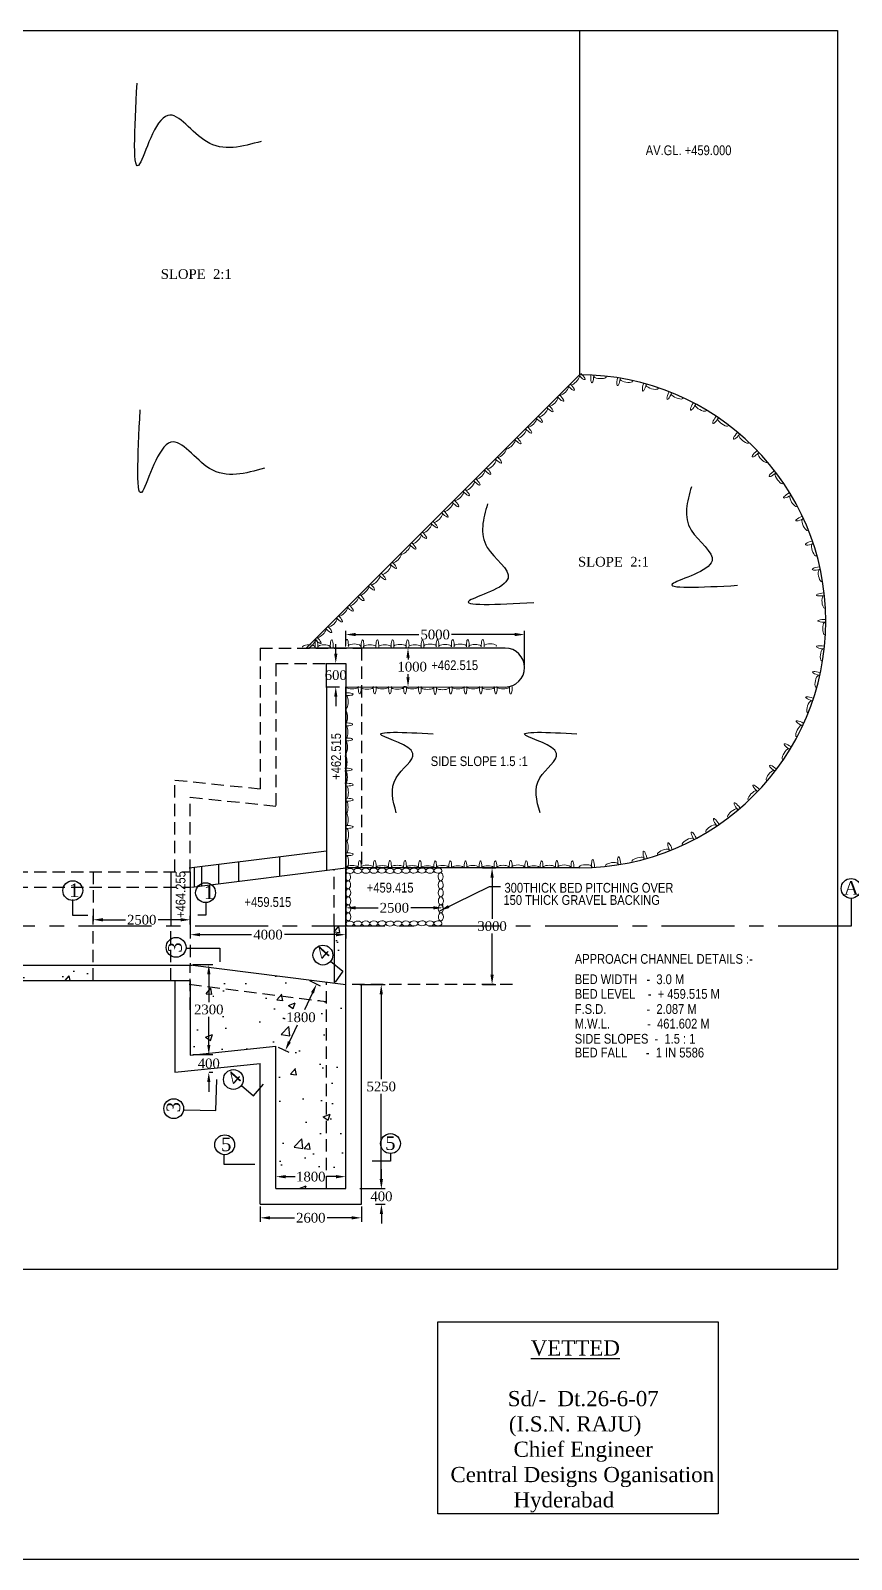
# Model space of a CAD drawing. Header units: millimetres. Extents: x 80 to 7279, y -662 to 1358.
# Drawn here: x 6059.9 to 6271.1, y 767.8 to 1161 of the extents above; entities that cross this region are included whole.
import ezdxf
from ezdxf.enums import TextEntityAlignment as Align

# ---------------------------------------------------------------- set-up
doc = ezdxf.new("R2010")
doc.units = ezdxf.units.MM
doc.linetypes.add('CENTER', pattern=[2, 1.25, -0.25, 0.25, -0.25])
doc.linetypes.add('DASHED', pattern=[19.05, 12.7, -6.35])
doc.layers.add('TEXT_GENERAL', color=4, linetype='Continuous')
doc.styles.add('ARIAL NARROW', font='ARIALN.TTF')
doc.styles.get("Standard").update_dxf_attribs({"font": 'times.ttf', "height": 2.5})
doc.styles.add('TNR_2.5', font='times.ttf', dxfattribs={"height": 2.5})
doc.dimstyles.get("Standard").update_dxf_attribs({"dimtxt": 0.18, "dimasz": 0.18, "dimexe": 0.18, "dimexo": 0.0625, "dimgap": 0.09, "dimtad": 0, "dimtih": 1, "dimtoh": 1, "dimdec": 4, "dimzin": 0, "dimdsep": 46, "dimtxsty": 'Standard', "dimcen": 0.09, "dimadec": 0, "dimazin": 0, "dimtfac": 1, "dimtdec": 4, "dimtofl": 0, "dimtmove": 0, "dimatfit": 3, "dimfxl": 1, "dimtolj": 1, "dimtzin": 0, "dimarcsym": 0})
doc.dimstyles.new('STYLE_ESH', dxfattribs={"dimtxt": 2.5, "dimasz": 2.5, "dimexe": 1, "dimexo": 0.625, "dimtad": 0, "dimtih": 1, "dimtoh": 1, "dimdec": 0, "dimlfac": 100, "dimzin": 9, "dimdsep": 46, "dimtxsty": 'TNR_2.5', "dimcen": 2.5, "dimadec": 0, "dimazin": 2, "dimtfac": 1, "dimtdec": 0, "dimtofl": 0, "dimtmove": 2, "dimatfit": 3, "dimfxl": 1, "dimarcsym": 0})
pattern_1 = [(50, (0, 0), (18.218467, -1.59391), [1.905, -20.955]), (355, (0, 0), (-3.52428, 19.105664), [1.524, -16.764]), (100.451, (1.518, -0.133), (14.69425, 17.51167), [1.619, -17.809]), (46.1842, (0, 5.08), (27.107904, -4.20423), [2.8575, -31.4325]), (96.6356, (2.26, 4.73), (23.74042, 24.74256), [2.4285, -26.7135]), (351.184, (0, 5.08), (23.74046, 24.74251), [2.286, -25.146]), (21, (2.54, 3.81), (15.161488, -10.226552), [1.905, -20.955]), (326, (2.54, 3.81), (6.180203, 18.418797), [1.524, -16.764]), (71.4514, (3.803, 2.958), (21.34165, 8.192286), [1.619, -17.809]), (37.5, (0, 0), (0.30886, 8.455504), [0, -16.5608, 0, -17.018, 0, -16.8275]), (7.5, (0, 0), (6.681966, 10.018057), [0, -9.7028, 0, -16.1798, 0, -6.4135]), (327.5, (-5.664, 0), (13.5590595, -0.5728744), [0, -6.35, 0, -19.812, 0, -26.289]), (317.5, (-8.204, 0), (14.812918, 2.54265), [0, -8.255, 0, -13.1572, 0, -18.669])]

# ---------------------------------------------------------------- blocks, each defined once
blk = doc.blocks.new('*D139')
at = {"color": 0, "lineweight": -2, "transparency": 16777216}
for p, q in [((6076.04, 931.1), (6076.04, 933.32)), ((6078.54, 932.32), (6084.33, 932.32)), ((6098.54, 932.32), (6092.75, 932.32)), ((6101.04, 931.1), (6101.04, 933.32))]:
    blk.add_line(p, q, dxfattribs=at)
at = {"color": 0, "transparency": 16777216}
for points in [[(6078.54, 932.74), (6078.54, 931.9), (6076.04, 932.32)], [(6098.54, 932.74), (6098.54, 931.9), (6101.04, 932.32)]]:
    blk.add_solid(points, dxfattribs=at)
at = {"layer": 'Defpoints', "color": 0, "transparency": 16777216}
for p in [(6101.04, 932.32), (6076.04, 930.47), (6101.04, 930.47)]:
    blk.add_point(p, dxfattribs=at)
at = {"color": 0, "transparency": 16777216, "insert": (6088.54, 932.32), "char_height": 2.5, "attachment_point": 5, "style": 'TNR_2.5'}
blk.add_mtext('2500', dxfattribs=at)
blk = doc.blocks.new('*D140')
at = {"color": 0, "lineweight": -2, "transparency": 16777216}
for p, q in [((6141.04, 936.01), (6141.04, 936.39)), ((6166.04, 936.01), (6166.04, 936.39)), ((6143.54, 935.39), (6149.33, 935.39)), ((6163.54, 935.39), (6157.75, 935.39))]:
    blk.add_line(p, q, dxfattribs=at)
at = {"color": 0, "transparency": 16777216}
for points in [[(6143.54, 935.81), (6143.54, 934.97), (6141.04, 935.39)], [(6163.54, 935.81), (6163.54, 934.97), (6166.04, 935.39)]]:
    blk.add_solid(points, dxfattribs=at)
at = {"layer": 'Defpoints', "color": 0, "transparency": 16777216}
for p in [(6141.04, 935.39), (6166.04, 935.39), (6166.04, 935.39)]:
    blk.add_point(p, dxfattribs=at)
at = {"color": 0, "transparency": 16777216, "insert": (6153.54, 935.39), "char_height": 2.5, "attachment_point": 5, "style": 'TNR_2.5'}
blk.add_mtext('2500', dxfattribs=at)
blk = doc.blocks.new('*D143')
at = {"color": 0, "lineweight": -2, "transparency": 16777216}
for p, q in [((6141.04, 1002.85), (6141.04, 1006.66)), ((6187.03, 997.8), (6187.03, 1006.66)), ((6143.54, 1005.66), (6159.87, 1005.66)), ((6184.53, 1005.66), (6168.2, 1005.66))]:
    blk.add_line(p, q, dxfattribs=at)
at = {"color": 0, "transparency": 16777216}
for points in [[(6143.54, 1006.08), (6143.54, 1005.25), (6141.04, 1005.66)], [(6184.53, 1006.08), (6184.53, 1005.25), (6187.03, 1005.66)]]:
    blk.add_solid(points, dxfattribs=at)
at = {"layer": 'Defpoints', "color": 0, "transparency": 16777216}
for p in [(6187.03, 1005.66), (6141.04, 1002.22), (6187.03, 997.17)]:
    blk.add_point(p, dxfattribs=at)
at = {"color": 0, "transparency": 16777216, "insert": (6164.04, 1005.66), "char_height": 2.5, "attachment_point": 5, "style": 'TNR_2.5'}
blk.add_mtext('5000', dxfattribs=at)
blk = doc.blocks.new('*D142')
at = {"color": 0, "lineweight": -2, "transparency": 16777216}
for p, q in [((6156.44, 1002.2), (6156.05, 1002.2)), ((6157.05, 999.7), (6157.05, 999.29)), ((6157.05, 994.7), (6157.05, 995.49)), ((6156.43, 992.2), (6156.05, 992.2))]:
    blk.add_line(p, q, dxfattribs=at)
at = {"color": 0, "transparency": 16777216}
for points in [[(6156.63, 999.7), (6157.47, 999.7), (6157.05, 1002.2)], [(6156.63, 994.7), (6157.47, 994.7), (6157.05, 992.2)]]:
    blk.add_solid(points, dxfattribs=at)
at = {"layer": 'Defpoints', "color": 0, "transparency": 16777216}
for p in [(6157.06, 1002.2), (6157.05, 992.2), (6157.05, 992.2)]:
    blk.add_point(p, dxfattribs=at)
at = {"color": 0, "transparency": 16777216, "insert": (6158.13, 997.39), "char_height": 2.5, "attachment_point": 5, "style": 'TNR_2.5'}
blk.add_mtext('1000', dxfattribs=at)
blk = doc.blocks.new('*D141')
at = {"color": 0, "lineweight": -2, "transparency": 16777216}
for p, q in [((6138.46, 1000.72), (6138.46, 1003.22)), ((6135.89, 998.22), (6139.46, 998.22)), ((6135.89, 992.22), (6139.46, 992.22)), ((6138.46, 989.72), (6138.46, 987.22))]:
    blk.add_line(p, q, dxfattribs=at)
at = {"color": 0, "transparency": 16777216}
for points in [[(6138.05, 1000.72), (6138.88, 1000.72), (6138.46, 998.22)], [(6138.05, 989.72), (6138.88, 989.72), (6138.46, 992.22)]]:
    blk.add_solid(points, dxfattribs=at)
at = {"layer": 'Defpoints', "color": 0, "transparency": 16777216}
for p in [(6135.26, 998.22), (6138.46, 998.22), (6135.26, 992.22)]:
    blk.add_point(p, dxfattribs=at)
at = {"color": 0, "transparency": 16777216, "insert": (6138.46, 995.22), "char_height": 2.5, "attachment_point": 5, "style": 'TNR_2.5'}
blk.add_mtext('600', dxfattribs=at)
blk = doc.blocks.new('*D159')
at = {"color": 0, "lineweight": -2, "transparency": 16777216}
for p, q in [((6101.66, 920.82), (6106.79, 920.82)), ((6105.79, 918.32), (6105.79, 911.13)), ((6105.79, 900.15), (6105.79, 907.34)), ((6101.66, 897.65), (6106.79, 897.65))]:
    blk.add_line(p, q, dxfattribs=at)
at = {"color": 0, "transparency": 16777216}
for points in [[(6105.38, 918.32), (6106.21, 918.32), (6105.79, 920.82)], [(6105.38, 900.15), (6106.21, 900.15), (6105.79, 897.65)]]:
    blk.add_solid(points, dxfattribs=at)
at = {"layer": 'Defpoints', "color": 0, "transparency": 16777216}
for p in [(6101.04, 920.82), (6101.04, 897.65), (6105.79, 897.65)]:
    blk.add_point(p, dxfattribs=at)
at = {"color": 0, "transparency": 16777216, "insert": (6105.79, 909.24), "char_height": 2.5, "attachment_point": 5, "style": 'TNR_2.5'}
blk.add_mtext('2300', dxfattribs=at)
blk = doc.blocks.new('*D160')
at = {"color": 0, "lineweight": -2, "transparency": 16777216}
for p, q in [((6105.79, 900.15), (6105.79, 902.65)), ((6101.66, 897.65), (6106.79, 897.65)), ((6105.92, 893.09), (6106.79, 893.09)), ((6105.79, 890.59), (6105.79, 888.09))]:
    blk.add_line(p, q, dxfattribs=at)
at = {"color": 0, "transparency": 16777216}
for points in [[(6105.38, 900.15), (6106.21, 900.15), (6105.79, 897.65)], [(6105.38, 890.59), (6106.21, 890.59), (6105.79, 893.09)]]:
    blk.add_solid(points, dxfattribs=at)
at = {"layer": 'Defpoints', "color": 0, "transparency": 16777216}
for p in [(6101.04, 897.65), (6105.3, 893.09), (6105.79, 893.09)]:
    blk.add_point(p, dxfattribs=at)
at = {"color": 0, "transparency": 16777216, "insert": (6105.79, 895.37), "char_height": 2.5, "attachment_point": 5, "style": 'TNR_2.5'}
blk.add_mtext('400', dxfattribs=at)
blk = doc.blocks.new('*D161')
at = {"color": 0, "lineweight": -2, "transparency": 16777216}
for p, q in [((6176.21, 945.68), (6179.68, 945.68)), ((6178.68, 943.18), (6178.68, 932.58)), ((6178.68, 918.18), (6178.68, 928.78)), ((6176.21, 915.68), (6179.68, 915.68))]:
    blk.add_line(p, q, dxfattribs=at)
at = {"color": 0, "transparency": 16777216}
for points in [[(6178.26, 943.18), (6179.1, 943.18), (6178.68, 945.68)], [(6178.26, 918.18), (6179.1, 918.18), (6178.68, 915.68)]]:
    blk.add_solid(points, dxfattribs=at)
at = {"layer": 'Defpoints', "color": 0, "transparency": 16777216}
for p in [(6175.59, 945.68), (6175.59, 915.68), (6178.68, 915.68)]:
    blk.add_point(p, dxfattribs=at)
at = {"color": 0, "transparency": 16777216, "insert": (6178.68, 930.68), "char_height": 2.5, "attachment_point": 5, "style": 'TNR_2.5'}
blk.add_mtext('3000', dxfattribs=at)
blk = doc.blocks.new('*D184')
at = {"color": 0, "lineweight": -2, "transparency": 16777216}
for p, q in [((6123.04, 863.8), (6123.04, 867.26)), ((6125.54, 866.26), (6128, 866.26)), ((6138.54, 866.26), (6136.07, 866.26)), ((6141.04, 863.8), (6141.04, 867.26))]:
    blk.add_line(p, q, dxfattribs=at)
at = {"color": 0, "transparency": 16777216}
for points in [[(6125.54, 866.67), (6125.54, 865.84), (6123.04, 866.26)], [(6138.54, 866.67), (6138.54, 865.84), (6141.04, 866.26)]]:
    blk.add_solid(points, dxfattribs=at)
at = {"layer": 'Defpoints', "color": 0, "transparency": 16777216}
for p in [(6141.04, 866.26), (6123.04, 863.18), (6141.04, 863.18)]:
    blk.add_point(p, dxfattribs=at)
at = {"color": 0, "transparency": 16777216, "insert": (6132.04, 866.26), "char_height": 2.5, "attachment_point": 5, "style": 'TNR_2.5'}
blk.add_mtext('1800', dxfattribs=at)
blk = doc.blocks.new('*D185')
at = {"color": 0, "lineweight": -2, "transparency": 16777216}
for p, q in [((6119.04, 858.55), (6119.04, 854.68)), ((6145.04, 858.56), (6145.04, 854.68)), ((6121.54, 855.68), (6127.83, 855.68)), ((6142.54, 855.68), (6136.25, 855.68))]:
    blk.add_line(p, q, dxfattribs=at)
at = {"color": 0, "transparency": 16777216}
for points in [[(6121.54, 856.09), (6121.54, 855.26), (6119.04, 855.68)], [(6142.54, 856.09), (6142.54, 855.26), (6145.04, 855.68)]]:
    blk.add_solid(points, dxfattribs=at)
at = {"layer": 'Defpoints', "color": 0, "transparency": 16777216}
for p in [(6119.04, 859.18), (6145.04, 859.18), (6145.04, 855.68)]:
    blk.add_point(p, dxfattribs=at)
at = {"color": 0, "transparency": 16777216, "insert": (6132.04, 855.68), "char_height": 2.5, "attachment_point": 5, "style": 'TNR_2.5'}
blk.add_mtext('2600', dxfattribs=at)
blk = doc.blocks.new('*D186')
at = {"color": 0, "lineweight": -2, "transparency": 16777216}
for p, q in [((6101.04, 930.05), (6101.04, 927.49)), ((6103.54, 928.49), (6116.82, 928.49)), ((6138.54, 928.49), (6125.26, 928.49)), ((6141.04, 930.05), (6141.04, 927.49))]:
    blk.add_line(p, q, dxfattribs=at)
at = {"color": 0, "transparency": 16777216}
for points in [[(6103.54, 928.9), (6103.54, 928.07), (6101.04, 928.49)], [(6138.54, 928.9), (6138.54, 928.07), (6141.04, 928.49)]]:
    blk.add_solid(points, dxfattribs=at)
at = {"layer": 'Defpoints', "color": 0, "transparency": 16777216}
for p in [(6101.04, 930.68), (6141.04, 930.68), (6141.04, 928.49)]:
    blk.add_point(p, dxfattribs=at)
at = {"color": 0, "transparency": 16777216, "insert": (6121.04, 928.49), "char_height": 2.5, "attachment_point": 5, "style": 'TNR_2.5'}
blk.add_mtext('4000', dxfattribs=at)
blk = doc.blocks.new('*D187')
at = {"color": 0, "lineweight": -2, "transparency": 16777216}
for p, q in [((6131.67, 916.66), (6134.44, 915.36)), ((6132.47, 913.53), (6130.39, 909.12)), ((6126.53, 900.92), (6128.6, 905.33)), ((6123.6, 899.54), (6126.37, 898.24))]:
    blk.add_line(p, q, dxfattribs=at)
at = {"color": 0, "transparency": 16777216}
for points in [[(6132.09, 913.7), (6132.84, 913.35), (6133.53, 915.79)], [(6126.15, 901.1), (6126.9, 900.75), (6125.46, 898.66)]]:
    blk.add_solid(points, dxfattribs=at)
at = {"layer": 'Defpoints', "color": 0, "transparency": 16777216}
for p in [(6131.11, 916.93), (6133.53, 915.79), (6123.04, 899.8)]:
    blk.add_point(p, dxfattribs=at)
at = {"color": 0, "transparency": 16777216, "insert": (6129.5, 907.23), "char_height": 2.5, "attachment_point": 5, "style": 'TNR_2.5'}
blk.add_mtext('1800', dxfattribs=at)
blk = doc.blocks.new('*D188')
at = {"color": 0, "lineweight": -2, "transparency": 16777216}
for p, q in [((6144.63, 915.68), (6151.16, 915.68)), ((6150.16, 913.18), (6150.16, 891.33)), ((6150.16, 865.68), (6150.16, 887.53)), ((6144.63, 863.18), (6151.16, 863.18))]:
    blk.add_line(p, q, dxfattribs=at)
at = {"color": 0, "transparency": 16777216}
for points in [[(6149.75, 913.18), (6150.58, 913.18), (6150.16, 915.68)], [(6149.75, 865.68), (6150.58, 865.68), (6150.16, 863.18)]]:
    blk.add_solid(points, dxfattribs=at)
at = {"layer": 'Defpoints', "color": 0, "transparency": 16777216}
for p in [(6144, 915.68), (6144, 863.18), (6150.16, 863.18)]:
    blk.add_point(p, dxfattribs=at)
at = {"color": 0, "transparency": 16777216, "insert": (6150.16, 889.43), "char_height": 2.5, "attachment_point": 5, "style": 'TNR_2.5'}
blk.add_mtext('5250', dxfattribs=at)
blk = doc.blocks.new('*D189')
at = {"color": 0, "lineweight": -2, "transparency": 16777216}
for p, q in [((6150.21, 865.68), (6150.21, 868.18)), ((6144.67, 863.18), (6151.21, 863.18)), ((6148.67, 859.18), (6151.21, 859.18)), ((6150.21, 856.68), (6150.21, 854.18))]:
    blk.add_line(p, q, dxfattribs=at)
at = {"color": 0, "transparency": 16777216}
for points in [[(6149.79, 865.68), (6150.62, 865.68), (6150.21, 863.18)], [(6149.79, 856.68), (6150.62, 856.68), (6150.21, 859.18)]]:
    blk.add_solid(points, dxfattribs=at)
at = {"layer": 'Defpoints', "color": 0, "transparency": 16777216}
for p in [(6144.05, 863.18), (6148.05, 859.18), (6150.21, 859.18)]:
    blk.add_point(p, dxfattribs=at)
at = {"color": 0, "transparency": 16777216, "insert": (6150.21, 861.18), "char_height": 2.5, "attachment_point": 5, "style": 'TNR_2.5'}
blk.add_mtext('400', dxfattribs=at)

msp = doc.modelspace()

# ---------------------------------------------------------------- hatches: boundary and pattern name
h = msp.add_hatch()
h.set_pattern_fill('AR-CONC', color=256, scale=0.1, style=0)
h.set_pattern_definition(pattern_1)
h.paths.add_polyline_path([(6136.039, 911.269), (6101.039, 915.679), (6101.039, 897.537), (6123.039, 899.805), (6123.039, 863.179), (6136.039, 863.179)])
h.paths.add_polyline_path([(6136.039, 916.309), (6101.42, 920.67), (6101.039, 920.67), (6101.039, 915.679), (6136.039, 911.269)])
h.paths.add_polyline_path([(6141.039, 915.679), (6136.039, 916.309), (6136.039, 863.179), (6141.039, 863.179)])
h.paths.add_polyline_path([(6101.583, 911.134), (6110.005, 911.134), (6110.005, 907.341), (6101.583, 907.341)], flags=24)
h.paths.add_polyline_path([(6128.005, 868.154), (6136.074, 868.154), (6136.074, 864.361), (6128.005, 864.361)], flags=9)
h.paths.add_polyline_path([(6125.462, 909.122), (6133.531, 909.122), (6133.531, 905.329), (6125.462, 905.329)], flags=24)
h.paths.add_polyline_path([(6116.818, 930.382), (6125.261, 930.382), (6125.261, 926.589), (6116.818, 926.589)], flags=9)
h = msp.add_hatch()
h.set_pattern_fill('AR-CONC', color=256, scale=0.1, style=0)
h.set_pattern_definition(pattern_1)
h.paths.add_polyline_path([(6141.039, 930.679), (6138.039, 930.679), (6138.039, 916.057), (6141.039, 915.679)])
h = msp.add_hatch()
h.set_pattern_fill('AR-CONC', color=256, scale=0.1, style=0)
h.set_pattern_definition(pattern_1)
h.paths.add_polyline_path([(5803.039, 916.67), (6076.039, 916.67), (6076.039, 920.67), (5803.039, 920.67)])

# ---------------------------------------------------------------- linework, layer by layer
for p, q in [((5336.236, 1160.974), (6267.524, 1160.974)), ((6201.139, 1160.974), (6201.139, 1072.473)), ((6267.524, 1160.974), (6267.524, 842.454)), ((6201.139, 1072.473), (6130.839, 1002.173)), ((6201.139, 1072.473), (6201.139, 1072.473)), ((6182.037, 1002.173), (6130.839, 1002.173)), ((6136.039, 992.179), (6136.039, 998.179)), ((6136.039, 998.179), (6141.039, 998.179)), ((6141.039, 998.217), (6141.039, 933.179)), ((6141.039, 998.179), (6141.039, 992.179)), ((6141.039, 998.179), (6141.039, 998.179)), ((6136.039, 992.179), (6136.039, 945.049)), ((6141.039, 992.179), (6182.028, 992.173)), ((6141.039, 945.679), (6141.039, 992.179)), ((6100.727, 945.64), (6136.039, 950.089)), ((6123.981, 948.57), (6123.981, 943.53)), ((6096.039, 944.679), (6096.039, 930.679)), ((6101.039, 944.679), (6101.039, 945.696)), ((6101.039, 944.679), (6101.039, 930.679)), ((6101.352, 940.679), (6141.039, 945.679)), ((6102.044, 945.806), (6102.044, 940.738)), ((6103.929, 946.043), (6103.929, 941.004)), ((6108.327, 946.597), (6108.327, 941.558)), ((6113.445, 947.242), (6113.445, 942.203)), ((6201.139, 945.679), (6141.039, 945.679)), ((6141.039, 945.679), (6141.039, 930.679)), ((6141.039, 863.179), (6141.039, 945.679)), ((6138.039, 930.679), (6138.039, 916.057)), ((6099.922, 925.016), (6108.62, 925.016)), ((6108.62, 925.016), (6108.62, 921.472)), ((5475.039, 920.67), (6101.42, 920.67)), ((6101.039, 920.718), (6141.039, 915.679)), ((6137.144, 921.645), (6140.32, 919.117)), ((5475.039, 916.67), (6101.039, 916.67)), ((6097.039, 916.679), (6097.039, 893.103)), ((6101.039, 916.679), (6101.039, 897.537)), ((6140.32, 919.117), (6138.343, 916.305)), ((6145.039, 859.185), (6145.039, 915.679)), ((6101.039, 897.537), (6123.039, 899.805)), ((6123.039, 863.179), (6123.039, 899.805)), ((6097.039, 893.103), (6119.039, 895.371)), ((6119.039, 859.179), (6119.039, 895.371)), ((6123.039, 863.179), (6141.039, 863.179)), ((6119.039, 859.179), (6145.039, 859.179)), ((5336.236, 842.454), (6267.524, 842.454)), ((6439.508, 767.834), (5276.414, 767.834))]:
    msp.add_line(p, q)
at = {"linetype": 'DASHED', "ltscale": 0.25}
for p, q in [((6119.039, 1002.179), (6145.039, 1002.179)), ((6119.039, 1002.179), (6119.039, 965.987)), ((6145.039, 1002.173), (6145.039, 945.679)), ((6123.039, 998.179), (6136.039, 998.179)), ((6123.039, 998.179), (6123.039, 961.554)), ((6097.039, 968.255), (6119.039, 965.987)), ((6097.039, 944.679), (6097.039, 967.349)), ((6101.039, 944.679), (6101.039, 963.822)), ((6101.039, 963.822), (6123.039, 961.554)), ((5475.039, 944.679), (6101.039, 944.679)), ((6076.039, 944.679), (6076.039, 930.679)), ((6138.039, 930.679), (6138.039, 945.301)), ((5475.039, 940.679), (6101.039, 940.679)), ((6076.039, 916.67), (6076.039, 930.679)), ((6096.039, 916.67), (6096.039, 930.679)), ((6101.039, 930.679), (6101.039, 920.67)), ((6101.039, 909.179), (6101.039, 920.718)), ((6136.039, 863.179), (6136.039, 916.309)), ((6100.727, 915.718), (6136.039, 911.269)), ((6183.952, 915.679), (6141.039, 915.679))]:
    msp.add_line(p, q, dxfattribs=at)
at = {"linetype": 'CENTER', "ltscale": 15}
msp.add_line((6271.045, 930.679), (5808.688, 930.679), dxfattribs=at)
msp.add_lwpolyline([(6164.733, 828.969), (6236.824, 828.969), (6236.824, 779.554), (6164.733, 779.554)], close=True)
for centre in [(6070.799, 939.817), (6104.964, 939.288), (6271.045, 940.379), (6097.381, 925.224), (6135.151, 923.235), (6112.12, 891.244), (6096.77, 883.747), (6109.88, 874.465), (6152.547, 874.772)]:
    msp.add_circle(centre, 2.55)
for centre, radius, start, end in [((6201.139, 1009.076), 63.397, 270, 90), ((6182.033, 997.173), 5, 269.94432, 89.94432)]:
    msp.add_arc(centre, radius, start, end)
at = {"color": 0, "lineweight": 5, "extrusion": (0, 0, -1)}
for centre, major_axis, ratio, start_param, end_param in [((6197.165, 1068.388), (-1.141, -1.133), 0.3287987, 3.0318989, 6.392879), ((6198.775, 1069.573), (1.069, -1.076), 0.2389838, 4.4780473, 8.0883233), ((6199.977, 1071.054), (1.141, 1.133), 0.3287987, -0.2845187, 3.4261114), ((6201.507, 1072.31), (1.069, -1.076), 0.2389838, 4.4780473, 8.0883233), ((6194.413, 1065.572), (-1.141, -1.133), 0.3287987, 3.0318989, 6.392879), ((6196.023, 1066.756), (1.069, -1.076), 0.2389838, 4.4780473, 8.0883233), ((6190.56, 1061.329), (1.069, -1.076), 0.2389838, 4.4780473, 8.0883233), ((6191.762, 1062.81), (1.141, 1.133), 0.3287987, -0.2845187, 3.4261114), ((6193.303, 1064.054), (1.069, -1.076), 0.2389838, 4.4780473, 8.0883233), ((6186.245, 1057.307), (1.141, 1.133), 0.3287987, -0.2845187, 3.4261114), ((6187.776, 1058.563), (1.069, -1.076), 0.2389838, 4.4780473, 8.0883233), ((6188.95, 1060.145), (-1.141, -1.133), 0.3287987, 3.0318989, 6.392879), ((6183.434, 1054.642), (-1.141, -1.133), 0.3287987, 3.0318989, 6.392879), ((6185.044, 1055.826), (1.069, -1.076), 0.2389838, 4.4780473, 8.0883233), ((6178.469, 1049.446), (1.141, 1.133), 0.3287987, -0.2845187, 3.4261114), ((6180.03, 1050.872), (1.069, -1.076), 0.2389838, 4.4780473, 8.0883233), ((6181.14, 1052.389), (-1.141, -1.133), 0.3287987, 3.0318989, 6.392879), ((6175.658, 1046.781), (-1.141, -1.133), 0.3287987, 3.0318989, 6.392879), ((6177.268, 1047.966), (1.069, -1.076), 0.2389838, 4.4780473, 8.0883233), ((6170.142, 1041.278), (-1.141, -1.133), 0.3287987, 3.0318989, 6.392879), ((6171.752, 1042.463), (1.069, -1.076), 0.2389838, 4.4780473, 8.0883233), ((6172.953, 1043.943), (1.141, 1.133), 0.3287987, -0.2845187, 3.4261114), ((6174.484, 1045.2), (1.069, -1.076), 0.2389838, 4.4780473, 8.0883233), ((6167.39, 1038.462), (-1.141, -1.133), 0.3287987, 3.0318989, 6.392879), ((6168.999, 1039.646), (1.069, -1.076), 0.2389838, 4.4780473, 8.0883233), ((6161.927, 1033.035), (-1.141, -1.133), 0.3287987, 3.0318989, 6.392879), ((6163.537, 1034.219), (1.069, -1.076), 0.2389838, 4.4780473, 8.0883233), ((6164.738, 1035.7), (1.141, 1.133), 0.3287987, -0.2845187, 3.4261114), ((6166.279, 1036.944), (1.069, -1.076), 0.2389838, 4.4780473, 8.0883233), ((6159.222, 1030.197), (1.141, 1.133), 0.3287987, -0.2845187, 3.4261114), ((6160.752, 1031.453), (1.069, -1.076), 0.2389838, 4.4780473, 8.0883233), ((6154.116, 1025.279), (-1.141, -1.133), 0.3287987, 3.0318989, 6.392879), ((6156.41, 1027.531), (-1.141, -1.133), 0.3287987, 3.0318989, 6.392879), ((6158.02, 1028.716), (1.069, -1.076), 0.2389838, 4.4780473, 8.0883233), ((6151.446, 1022.336), (1.141, 1.133), 0.3287987, -0.2845187, 3.4261114), ((6153.006, 1023.761), (1.069, -1.076), 0.2389838, 4.4780473, 8.0883233), ((6147.355, 1018.19), (1.069, -1.076), 0.2389838, 4.4780473, 8.0883233), ((6148.634, 1019.671), (-1.141, -1.133), 0.3287987, 3.0318989, 6.392879), ((6150.244, 1020.856), (1.069, -1.076), 0.2389838, 4.4780473, 8.0883233), ((6143.094, 1014.244), (1.141, 1.133), 0.3287987, -0.2845187, 3.4261114), ((6144.635, 1015.488), (1.069, -1.076), 0.2389838, 4.4780473, 8.0883233), ((6145.745, 1017.005), (-1.141, -1.133), 0.3287987, 3.0318989, 6.392879), ((6139.108, 1009.997), (1.069, -1.076), 0.2389838, 4.4780473, 8.0883233), ((6140.282, 1011.578), (-1.141, -1.133), 0.3287987, 3.0318989, 6.392879), ((6141.892, 1012.763), (1.069, -1.076), 0.2389838, 4.4780473, 8.0883233), ((6134.766, 1006.075), (-1.141, -1.133), 0.3287987, 3.0318989, 6.392879), ((6136.376, 1007.26), (1.069, -1.076), 0.2389838, 4.4780473, 8.0883233), ((6137.577, 1008.74), (1.141, 1.133), 0.3287987, -0.2845187, 3.4261114), ((6132.014, 1003.259), (-1.141, -1.133), 0.3287987, 3.0318989, 6.392879), ((6133.624, 1004.443), (1.069, -1.076), 0.2389838, 4.4780473, 8.0883233), ((6142.643, 992.217), (-1.608, 0), 0.3287987, 3.0318989, 6.392879), ((6144.62, 991.923), (0, -1.516), 0.2389838, 4.4780473, 8.0883233), ((6146.516, 992.127), (1.608, 0), 0.3287987, -0.2845187, 3.4261114), ((6148.487, 991.94), (0, -1.516), 0.2389838, 4.4780473, 8.0883233), ((6150.435, 992.234), (-1.608, 0), 0.3287987, 3.0318989, 6.392879), ((6152.412, 991.94), (0, -1.516), 0.2389838, 4.4780473, 8.0883233), ((6154.308, 992.143), (1.608, 0), 0.3287987, -0.2845187, 3.4261114), ((6156.278, 991.94), (0, -1.516), 0.2389838, 4.4780473, 8.0883233), ((6158.135, 992.234), (-1.608, 0), 0.3287987, 3.0318989, 6.392879), ((6160.112, 991.94), (0, -1.516), 0.2389838, 4.4780473, 8.0883233), ((6162.064, 992.089), (-1.608, 0), 0.3287987, 3.0318989, 6.392879), ((6164.041, 991.795), (0, -1.516), 0.2389838, 4.4780473, 8.0883233), ((6165.936, 991.998), (1.608, 0), 0.3287987, -0.2845187, 3.4261114), ((6168.048, 991.909), (0, -1.516), 0.2389838, 4.4780473, 8.0883233), ((6169.905, 992.204), (-1.608, 0), 0.3287987, 3.0318989, 6.392879), ((6171.853, 991.909), (0, -1.516), 0.2389838, 4.4780473, 8.0883233), ((6173.801, 992.204), (-1.608, 0), 0.3287987, 3.0318989, 6.392879), ((6175.778, 991.909), (0, -1.516), 0.2389838, 4.4780473, 8.0883233), ((6177.673, 992.113), (1.608, 0), 0.3287987, -0.2845187, 3.4261114), ((6179.644, 991.909), (0, -1.516), 0.2389838, 4.4780473, 8.0883233), ((6181.501, 992.204), (-1.608, 0), 0.3287987, 3.0318989, 6.392879), ((6183.478, 991.909), (0, -1.516), 0.2389838, 4.4780473, 8.0883233), ((6141.422, 990.319), (1.516, 0), 0.2389838, 4.4780473, 8.0883233), ((6141.128, 988.342), (0, -1.608), 0.3287987, 3.0318989, 6.392879), ((6140.983, 984.414), (0, -1.608), 0.3287987, 3.0318989, 6.392879), ((6141.277, 982.557), (1.516, 0), 0.2389838, 4.4780473, 8.0883233), ((6141.073, 980.587), (0, 1.608), 0.3287987, -0.2845187, 3.4261114), ((6141.277, 978.691), (1.516, 0), 0.2389838, 4.4780473, 8.0883233), ((6140.983, 976.74), (0, -1.608), 0.3287987, 3.0318989, 6.392879), ((6140.838, 972.812), (0, -1.608), 0.3287987, 3.0318989, 6.392879), ((6141.132, 970.954), (1.516, 0), 0.2389838, 4.4780473, 8.0883233), ((6140.928, 968.984), (0, 1.608), 0.3287987, -0.2845187, 3.4261114), ((6141.391, 967.059), (1.516, 0), 0.2389838, 4.4780473, 8.0883233), ((6141.188, 965.089), (0, 1.608), 0.3287987, -0.2845187, 3.4261114), ((6141.391, 963.193), (1.516, 0), 0.2389838, 4.4780473, 8.0883233), ((6141.097, 961.242), (0, -1.608), 0.3287987, 3.0318989, 6.392879), ((6141.127, 958.038), (0, -1.608), 0.3287987, 3.0318989, 6.392879), ((6141.421, 956.181), (1.516, 0), 0.2389838, 4.4780473, 8.0883233), ((6141.217, 954.211), (0, 1.608), 0.3287987, -0.2845187, 3.4261114), ((6141.121, 951.022), (0, -1.608), 0.3287987, 3.0318989, 6.392879), ((6141.415, 949.165), (1.516, 0), 0.2389838, 4.4780473, 8.0883233), ((6141.211, 947.194), (0, 1.608), 0.3287987, -0.2845187, 3.4261114)]:
    msp.add_ellipse(centre, major_axis=major_axis, ratio=ratio, start_param=start_param, end_param=end_param, dxfattribs=at)
at = {"color": 0, "lineweight": 5}
for centre, major_axis, ratio, start_param, end_param in [((6204.453, 1071.895), (-0.099, -1.513), 0.2389838, 4.4780473, 8.0883233), ((6206.44, 1072.001), (-1.605, 0.105), 0.3287987, -0.2845187, 3.4261114), ((6211.225, 1071.168), (-0.262, -1.493), 0.2389838, 4.4780473, 8.0883233), ((6213.213, 1071.059), (-1.584, 0.278), 0.3287987, -0.2845187, 3.4261114), ((6217.88, 1069.714), (-0.422, -1.456), 0.2389838, 4.4780473, 8.0883233), ((6219.843, 1069.39), (-1.544, 0.448), 0.3287987, -0.2845187, 3.4261114), ((6224.338, 1067.548), (-0.577, -1.402), 0.2389838, 4.4780473, 8.0883233), ((6226.255, 1067.014), (-1.487, 0.612), 0.3287987, -0.2845187, 3.4261114), ((6230.523, 1064.698), (-0.725, -1.331), 0.2389838, 4.4780473, 8.0883233), ((6232.372, 1063.959), (-1.412, 0.769), 0.3287987, -0.2845187, 3.4261114), ((6236.365, 1061.194), (-0.865, -1.245), 0.2389838, 4.4780473, 8.0883233), ((6238.123, 1060.261), (-1.321, 0.917), 0.3287987, -0.2845187, 3.4261114), ((6241.793, 1057.08), (-0.995, -1.144), 0.2389838, 4.4780473, 8.0883233), ((6243.44, 1055.962), (-1.214, 1.055), 0.3287987, -0.2845187, 3.4261114), ((6246.745, 1052.404), (-1.113, -1.03), 0.2389838, 4.4780473, 8.0883233), ((6248.261, 1051.114), (-1.092, 1.18), 0.3287987, -0.2845187, 3.4261114), ((6251.162, 1047.219), (-1.217, -0.904), 0.2389838, 4.4780473, 8.0883233), ((6252.53, 1045.772), (-0.958, 1.291), 0.3287987, -0.2845187, 3.4261114), ((6254.993, 1041.587), (-1.308, -0.767), 0.2389838, 4.4780473, 8.0883233), ((6256.196, 1040.001), (-0.813, 1.387), 0.3287987, -0.2845187, 3.4261114), ((6258.192, 1035.573), (-1.383, -0.621), 0.2389838, 4.4780473, 8.0883233), ((6259.217, 1033.867), (-0.659, 1.467), 0.3287987, -0.2845187, 3.4261114), ((6260.723, 1029.25), (-1.442, -0.468), 0.2389838, 4.4780473, 8.0883233), ((6261.557, 1027.442), (-0.496, 1.53), 0.3287987, -0.2845187, 3.4261114), ((6262.555, 1022.689), (-1.484, -0.309), 0.2389838, 4.4780473, 8.0883233), ((6263.189, 1020.802), (-0.328, 1.574), 0.3287987, -0.2845187, 3.4261114), ((6263.667, 1015.969), (-1.509, -0.147), 0.2389838, 4.4780473, 8.0883233), ((6264.093, 1014.025), (-0.156, 1.6), 0.3287987, -0.2845187, 3.4261114), ((6264.045, 1009.168), (-1.516, 0.017), 0.2389838, 4.4780473, 8.0883233), ((6264.259, 1007.189), (0.018, 1.608), 0.3287987, -0.2845187, 3.4261114), ((6131.511, 1002.476), (-1.608, 0), 0.3287987, 3.0318989, 6.392879), ((6133.488, 1002.77), (0, 1.516), 0.2389838, 4.4780473, 8.0883233), ((6135.438, 1002.476), (-1.608, 0), 0.3287987, 3.0318989, 6.392879), ((6137.415, 1002.77), (0, 1.516), 0.2389838, 4.4780473, 8.0883233), ((6141.344, 1002.915), (0, 1.516), 0.2389838, 4.4780473, 8.0883233), ((6143.239, 1002.711), (1.608, 0), 0.3287987, -0.2845187, 3.4261114), ((6145.351, 1002.8), (0, 1.516), 0.2389838, 4.4780473, 8.0883233), ((6147.208, 1002.506), (-1.608, 0), 0.3287987, 3.0318989, 6.392879), ((6149.156, 1002.8), (0, 1.516), 0.2389838, 4.4780473, 8.0883233), ((6151.104, 1002.506), (-1.608, 0), 0.3287987, 3.0318989, 6.392879), ((6153.081, 1002.8), (0, 1.516), 0.2389838, 4.4780473, 8.0883233), ((6154.976, 1002.596), (1.608, 0), 0.3287987, -0.2845187, 3.4261114), ((6156.947, 1002.8), (0, 1.516), 0.2389838, 4.4780473, 8.0883233), ((6158.804, 1002.506), (-1.608, 0), 0.3287987, 3.0318989, 6.392879), ((6160.781, 1002.8), (0, 1.516), 0.2389838, 4.4780473, 8.0883233), ((6162.739, 1002.666), (1.608, 0), 0.3287987, -0.2845187, 3.4261114), ((6164.634, 1002.87), (0, 1.516), 0.2389838, 4.4780473, 8.0883233), ((6166.582, 1002.576), (-1.608, 0), 0.3287987, 3.0318989, 6.392879), ((6168.559, 1002.87), (0, 1.516), 0.2389838, 4.4780473, 8.0883233), ((6170.455, 1002.666), (1.608, 0), 0.3287987, -0.2845187, 3.4261114), ((6172.425, 1002.87), (0, 1.516), 0.2389838, 4.4780473, 8.0883233), ((6174.283, 1002.576), (-1.608, 0), 0.3287987, 3.0318989, 6.392879), ((6176.26, 1002.87), (0, 1.516), 0.2389838, 4.4780473, 8.0883233), ((6178.217, 1002.736), (1.608, 0), 0.3287987, -0.2845187, 3.4261114), ((6263.686, 1002.367), (-1.505, 0.181), 0.2389838, 4.4780473, 8.0883233), ((6263.685, 1000.376), (0.192, 1.597), 0.3287987, -0.2845187, 3.4261114), ((6262.594, 995.643), (-1.477, 0.343), 0.2389838, 4.4780473, 8.0883233), ((6262.377, 993.665), (0.364, 1.566), 0.3287987, -0.2845187, 3.4261114), ((6260.782, 989.078), (-1.431, 0.5), 0.2389838, 4.4780473, 8.0883233), ((6260.352, 987.134), (0.531, 1.518), 0.3287987, -0.2845187, 3.4261114), ((6258.27, 982.746), (-1.369, 0.652), 0.2389838, 4.4780473, 8.0883233), ((6257.633, 980.861), (0.692, 1.452), 0.3287987, -0.2845187, 3.4261114), ((6254.251, 974.918), (0.845, 1.368), 0.3287987, -0.2845187, 3.4261114), ((6255.088, 976.724), (-1.29, 0.796), 0.2389838, 4.4780473, 8.0883233), ((6251.274, 971.081), (-1.197, 0.931), 0.2389838, 4.4780473, 8.0883233), ((6250.246, 969.376), (0.988, 1.269), 0.3287987, -0.2845187, 3.4261114), ((6245.666, 964.299), (1.119, 1.155), 0.3287987, -0.2845187, 3.4261114), ((6246.872, 965.883), (-1.089, 1.055), 0.2389838, 4.4780473, 8.0883233), ((6240.564, 959.748), (1.237, 1.027), 0.3287987, -0.2845187, 3.4261114), ((6241.934, 961.191), (-0.968, 1.167), 0.2389838, 4.4780473, 8.0883233), ((6235, 955.774), (1.341, 0.887), 0.3287987, -0.2845187, 3.4261114), ((6236.518, 957.061), (-0.837, 1.265), 0.2389838, 4.4780473, 8.0883233), ((6224.509, 950.672), (-0.545, 1.415), 0.2389838, 4.4780473, 8.0883233), ((6229.038, 952.426), (1.429, 0.737), 0.3287987, -0.2845187, 3.4261114), ((6230.687, 953.541), (-0.695, 1.348), 0.2389838, 4.4780473, 8.0883233), ((6144.615, 946.031), (0, 1.516), 0.2389838, 4.4780473, 8.0883233), ((6148.482, 946.015), (0, 1.516), 0.2389838, 4.4780473, 8.0883233), ((6152.407, 946.015), (0, 1.516), 0.2389838, 4.4780473, 8.0883233), ((6156.273, 946.015), (0, 1.516), 0.2389838, 4.4780473, 8.0883233), ((6160.107, 946.015), (0, 1.516), 0.2389838, 4.4780473, 8.0883233), ((6164.044, 945.956), (0, 1.516), 0.2389838, 4.4780473, 8.0883233), ((6167.911, 945.94), (0, 1.516), 0.2389838, 4.4780473, 8.0883233), ((6171.836, 945.94), (0, 1.516), 0.2389838, 4.4780473, 8.0883233), ((6175.702, 945.94), (0, 1.516), 0.2389838, 4.4780473, 8.0883233), ((6179.536, 945.94), (0, 1.516), 0.2389838, 4.4780473, 8.0883233), ((6183.465, 946.085), (0, 1.516), 0.2389838, 4.4780473, 8.0883233), ((6187.472, 945.97), (0, 1.516), 0.2389838, 4.4780473, 8.0883233), ((6191.41, 945.94), (0, 1.516), 0.2389838, 4.4780473, 8.0883233), ((6195.338, 946.085), (0, 1.516), 0.2389838, 4.4780473, 8.0883233), ((6199.345, 945.97), (0, 1.516), 0.2389838, 4.4780473, 8.0883233), ((6204.637, 946.267), (-0.065, 1.515), 0.2389838, 4.4780473, 8.0883233), ((6211.407, 947.014), (-0.228, 1.499), 0.2389838, 4.4780473, 8.0883233), ((6216.208, 947.753), (1.554, 0.413), 0.3287987, -0.2845187, 3.4261114), ((6218.057, 948.488), (-0.389, 1.466), 0.2389838, 4.4780473, 8.0883233), ((6222.75, 949.741), (1.5, 0.578), 0.3287987, -0.2845187, 3.4261114), ((6142.638, 945.737), (-1.608, 0), 0.3287987, 3.0318989, 6.392879), ((6146.51, 945.827), (1.608, 0), 0.3287987, -0.2845187, 3.4261114), ((6150.43, 945.721), (-1.608, 0), 0.3287987, 3.0318989, 6.392879), ((6154.302, 945.811), (1.608, 0), 0.3287987, -0.2845187, 3.4261114), ((6158.13, 945.721), (-1.608, 0), 0.3287987, 3.0318989, 6.392879), ((6162.067, 945.662), (-1.608, 0), 0.3287987, 3.0318989, 6.392879), ((6165.94, 945.753), (1.608, 0), 0.3287987, -0.2845187, 3.4261114), ((6169.859, 945.646), (-1.608, 0), 0.3287987, 3.0318989, 6.392879), ((6173.732, 945.736), (1.608, 0), 0.3287987, -0.2845187, 3.4261114), ((6177.56, 945.646), (-1.608, 0), 0.3287987, 3.0318989, 6.392879), ((6181.488, 945.791), (-1.608, 0), 0.3287987, 3.0318989, 6.392879), ((6185.361, 945.881), (1.608, 0), 0.3287987, -0.2845187, 3.4261114), ((6189.433, 945.646), (-1.608, 0), 0.3287987, 3.0318989, 6.392879), ((6193.361, 945.791), (-1.608, 0), 0.3287987, 3.0318989, 6.392879), ((6197.234, 945.881), (1.608, 0), 0.3287987, -0.2845187, 3.4261114), ((6202.673, 945.947), (1.607, 0.069), 0.3287987, -0.2845187, 3.4261114), ((6209.489, 946.483), (1.59, 0.242), 0.3287987, -0.2845187, 3.4261114)]:
    msp.add_ellipse(centre, major_axis=major_axis, ratio=ratio, start_param=start_param, end_param=end_param, dxfattribs=at)
for points in [[(6119.278, 1132.491), (6105.199, 1132.412), (6095.246, 1139.177), (6088.003, 1126.699), (6087.323, 1147.465)], [(6120.097, 1048.438), (6106.017, 1048.359), (6096.065, 1055.124), (6088.821, 1042.646), (6088.141, 1063.412)], [(6229.955, 1043.682), (6229.892, 1032.507), (6235.261, 1024.609), (6225.358, 1018.86), (6241.839, 1018.32)], [(6177.499, 1039.262), (6177.436, 1028.088), (6182.805, 1020.189), (6172.902, 1014.441), (6189.383, 1013.901)], [(6154.023, 959.855), (6153.973, 968.795), (6158.268, 975.114), (6150.346, 979.713), (6163.53, 980.145)], [(6191.015, 959.855), (6190.965, 968.795), (6195.26, 975.114), (6187.338, 979.713), (6200.523, 980.145)]]:
    msp.add_spline(points, degree=3)
at = {"layer": 'TEXT_GENERAL', "color": 0, "lineweight": 5, "extrusion": (0, 0, -1)}
for centre, major_axis in [((6141.617, 943.37), (0.012, -1.031)), ((6142.071, 944.866), (1.031, 0.012)), ((6144.133, 944.887), (1.031, 0.012)), ((6146.195, 944.91), (1.031, 0.012)), ((6148.258, 944.93), (1.031, 0.012)), ((6150.32, 944.954), (1.031, 0.012)), ((6152.383, 944.867), (1.031, 0.012)), ((6154.445, 944.891), (1.031, 0.012)), ((6156.507, 944.913), (1.031, 0.012)), ((6158.57, 944.934), (1.031, 0.012)), ((6160.632, 944.954), (1.031, 0.012)), ((6162.695, 944.93), (1.031, 0.012)), ((6164.757, 944.954), (1.031, 0.012)), ((6165.438, 943.37), (0.012, -1.031)), ((6141.639, 941.307), (0.012, -1.031)), ((6141.66, 939.245), (0.012, -1.031)), ((6165.46, 941.307), (0.012, -1.031)), ((6165.481, 939.245), (0.012, -1.031)), ((6141.657, 935.12), (0.012, -1.031)), ((6141.68, 937.182), (0.012, -1.031)), ((6165.478, 935.12), (0.012, -1.031)), ((6165.501, 937.182), (0.012, -1.031)), ((6141.68, 933.058), (0.012, -1.031)), ((6142.071, 931.32), (1.031, 0.012)), ((6144.133, 931.341), (1.031, 0.012)), ((6146.195, 931.365), (1.031, 0.012)), ((6148.258, 931.385), (1.031, 0.012)), ((6150.32, 931.409), (1.031, 0.012)), ((6152.383, 931.322), (1.031, 0.012)), ((6154.445, 931.345), (1.031, 0.012)), ((6156.507, 931.367), (1.031, 0.012)), ((6158.57, 931.388), (1.031, 0.012)), ((6160.632, 931.409), (1.031, 0.012)), ((6162.695, 931.385), (1.031, 0.012)), ((6164.757, 931.409), (1.031, 0.012)), ((6165.501, 933.058), (0.012, -1.031))]:
    msp.add_ellipse(centre, major_axis=major_axis, ratio=0.6217282, dxfattribs=at)

# ---------------------------------------------------------------- texts
for s, insert, char_height, width, attachment_point in [('SLOPE  2:1', (6111.693, 1099.618), 2.5, 25, 3), ('SLOPE  2:1', (6200.785, 1025.64), 2.5, 25, 1), ('1', (6069.877, 941.671), 3.5, 4.365, 1), ('1', (6104.528, 941.141), 3.5, 4.365, 1), ('A', (6269.18, 942.232), 3.5, 4.365, 1), ('5', (6108.958, 876.318), 3.5, 4.365, 1), ('5', (6151.182, 876.625), 3.5, 4.365, 1), ('                              {\\LVETTED\\P}\\P                          Sd/-  Dt.26-6-07\\P^I^I     (I.S.N. RAJU)\\P                           Chief Engineer\\P                Central Designs Oganisation\\P                           Hyderabad', (6144.372, 824.171), 3.90625, 265.625, 1)]:
    msp.add_mtext(s, dxfattribs=dict(insert=insert, char_height=char_height, width=width, attachment_point=attachment_point))
at = {"char_height": 3.5, "width": 4.365, "attachment_point": 1}
for s, insert, rotation in [('3', (6095.314, 923.936), 88.43004), ('4', (6132.87, 923.963), 48.51006), ('4', (6110.121, 891.781), 48.51006), ('3', (6094.892, 882.876), 88.43004)]:
    msp.add_mtext(s, dxfattribs=dict(at, insert=insert, rotation=rotation))
at = {"layer": 'TEXT_GENERAL', "color": 0, "lineweight": 5, "style": 'ARIAL NARROW'}
for s, p in [('AV.GL. +459.000', (6229.234, 1130.193)), ('+462.515', (6169.062, 997.785)), ('+459.415', (6152.459, 940.577)), ('+459.515', (6120.99, 936.888))]:
    msp.add_text(s, height=2.5, dxfattribs=at).set_placement(p, align=Align.MIDDLE)
for s, p in [('+462.515', (6138.536, 974.325)), ('+464.255', (6098.525, 938.8))]:
    msp.add_text(s, height=2.5, rotation=90, dxfattribs=at).set_placement(p, align=Align.MIDDLE)
msp.add_text('SIDE SLOPE 1.5 :1', height=2.5, dxfattribs=at).set_placement((6187.881, 971.098), align=Align.BOTTOM_RIGHT)
for s, p in [('300THICK BED PITCHING OVER', (6181.876, 941.8)), ('150 THICK GRAVEL BACKING', (6181.602, 938.65)), ('APPROACH CHANNEL DETAILS :-', (6199.948, 923.511)), ('BED WIDTH   -  3.0 M ', (6199.948, 918.273)), ('BED LEVEL    -  + 459.515 M ', (6199.948, 914.503)), ('F.S.D.             -  2.087 M ', (6199.948, 910.622)), ('M.W.L.            -  461.602 M ', (6199.948, 906.851)), ('SIDE SLOPES  -  1.5 : 1', (6199.948, 902.97)), ('BED FALL      -  1 IN 5586', (6199.948, 899.421))]:
    msp.add_text(s, height=2.5, dxfattribs=at).set_placement(p, align=Align.TOP_LEFT)

# ---------------------------------------------------------------- dimensions: what is measured, and where the dimension line sits
dim = msp.add_linear_dim(base=(6187.033, 1005.663), p1=(6141.039, 1002.222), p2=(6187.033, 997.173), text='5000', dimstyle='STYLE_ESH')
dim.commit()
dim.dimension.update_dxf_attribs({"geometry": '*D143', "text_midpoint": (6164.036, 1005.663)})
for base, p1, p2, picture, middle in [((6138.464, 998.217), (6135.26, 992.217), (6135.26, 998.217), '*D141', (6138.464, 995.217)), ((6178.68, 915.679), (6175.589, 945.679), (6175.589, 915.679), '*D161', (6178.68, 930.679)), ((6150.163, 863.179), (6144.004, 915.679), (6144.004, 863.179), '*D188', (6150.163, 889.429))]:
    dim = msp.add_linear_dim(base=base, p1=p1, p2=p2, angle=90, dimstyle='STYLE_ESH')
    dim.commit()
    dim.dimension.update_dxf_attribs({"geometry": picture, "text_midpoint": middle})
dim = msp.add_linear_dim(base=(6157.051, 992.197), p1=(6157.061, 1002.197), p2=(6157.051, 992.197), angle=90, dimstyle='STYLE_ESH')
dim.commit()
dim.dimension.update_dxf_attribs({"geometry": '*D142', "text_midpoint": (6158.131, 997.391), "dimtype": 160})
for base, p1, p2, picture, middle in [((6166.039, 935.389), (6141.039, 935.389), (6166.039, 935.389), '*D140', (6153.539, 935.389)), ((6101.039, 932.319), (6076.039, 930.473), (6101.039, 930.473), '*D139', (6088.539, 932.319)), ((6141.039, 928.486), (6101.039, 930.679), (6141.039, 930.679), '*D186', (6121.039, 928.486)), ((6141.039, 866.258), (6123.039, 863.179), (6141.039, 863.179), '*D184', (6132.039, 866.258)), ((6145.039, 855.675), (6119.039, 859.179), (6145.039, 859.185), '*D185', (6132.039, 855.675))]:
    dim = msp.add_linear_dim(base=base, p1=p1, p2=p2, dimstyle='STYLE_ESH')
    dim.commit()
    dim.dimension.update_dxf_attribs({"geometry": picture, "text_midpoint": middle})
for base, p1, p2, text, picture, middle in [((6105.794, 897.652), (6101.039, 920.823), (6101.039, 897.652), '2300', '*D159', (6105.794, 909.238)), ((6105.794, 893.089), (6101.039, 897.652), (6105.298, 893.089), '400', '*D160', (6105.794, 895.371)), ((6150.207, 859.185), (6144.047, 863.179), (6148.047, 859.185), '400', '*D189', (6150.207, 861.182))]:
    dim = msp.add_linear_dim(base=base, p1=p1, p2=p2, angle=90, text=text, dimstyle='STYLE_ESH')
    dim.commit()
    dim.dimension.update_dxf_attribs({"geometry": picture, "text_midpoint": middle})
dim = msp.add_aligned_dim(p1=(6123.039, 899.805), p2=(6131.108, 916.93), distance=-2.678, text='1800', dimstyle='STYLE_ESH')
dim.commit()
dim.dimension.update_dxf_attribs({"geometry": '*D187', "text_midpoint": (6129.497, 907.226)})

# ---------------------------------------------------------------- leaders
for points, dimstyle, override in [([(6165.272, 934.638), (6177.979, 940.832), (6180.806, 940.832)], 'STYLE_ESH', {"dimgap": 0.625, "dimtad": 0}), ([(6070.713, 937.532), (6070.713, 933.48), (6074.697, 933.48)], 'Standard', {"dimgap": 0.09, "dimtad": 0}), ([(6105.02, 936.821), (6105.02, 933.48), (6102.982, 933.48)], 'Standard', {"dimgap": 0.09, "dimtad": 0}), ([(6271.045, 937.83), (6271.045, 930.679)], 'Standard', {"dimgap": 0.09, "dimtad": 0}), ([(6099.513, 883.487), (6107.613, 883.265), (6107.832, 891.23)], 'Standard', {"dimgap": 0.09, "dimtad": 0}), ([(6114.219, 889.722), (6117.254, 887.037), (6119.893, 890.021)], 'Standard', {"dimgap": 0.09, "dimtad": 0}), ([(6109.695, 871.922), (6109.695, 869.435), (6117.663, 869.435)], 'Standard', {"dimgap": 0.09, "dimtad": 0}), ([(6152.57, 872.223), (6152.505, 870.273), (6147.809, 870.273)], 'Standard', {"dimgap": 0.09, "dimtad": 0})]:
    msp.add_leader(points, dimstyle=dimstyle, override=override)

doc.saveas('drawing.dxf')
